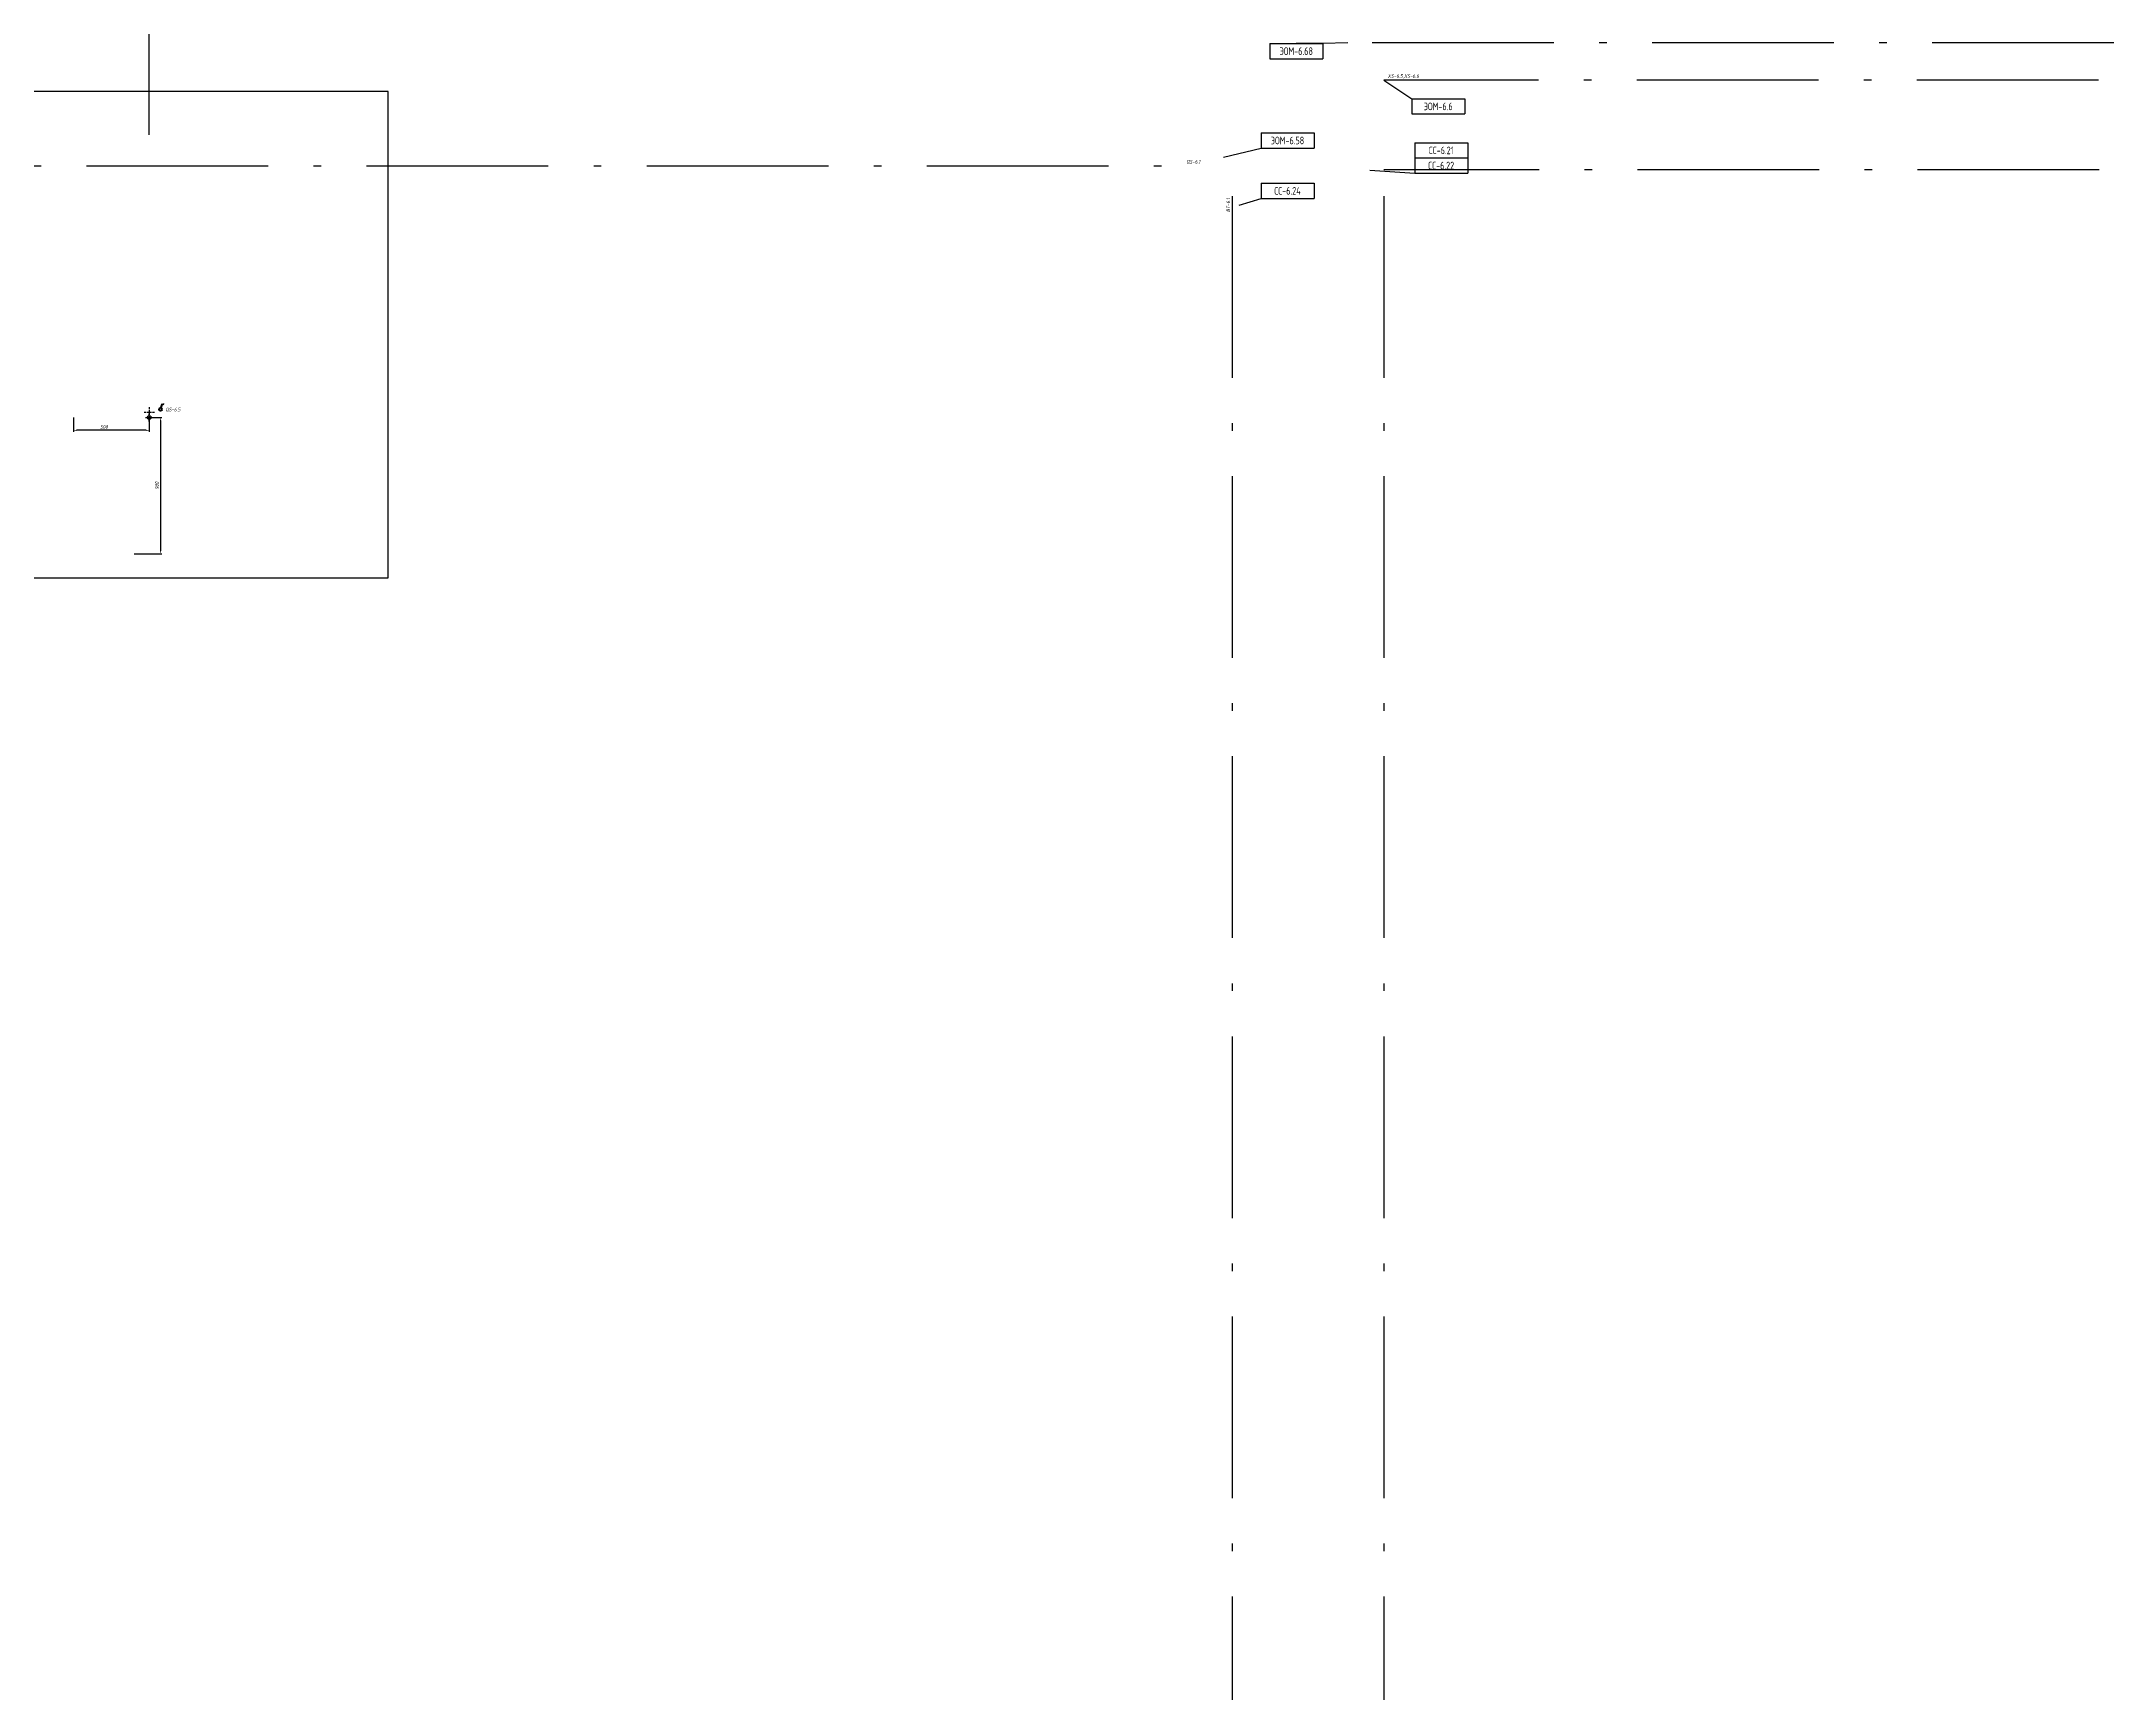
# Model space of a CAD drawing. Header units: millimetres. Extents: x -11832 to 36107, y -44400 to 39810.
# Drawn here: x -966 to 12676, y -2295 to 8612 of the extents above; entities that cross this region are included whole.
import ezdxf

# ---------------------------------------------------------------- set-up
doc = ezdxf.new("R2010")
doc.units = ezdxf.units.MM
doc.header["$PDMODE"] = 34
doc.header["$PDSIZE"] = 25
doc.linetypes.add('ACAD_ISO10W100', pattern=[18.5, 12, -3, 0.5, -3])
doc.layers.add('02 ЭОМ и СС', color=7, linetype='Continuous')
doc.layers.add('11 Привязка размеры', color=7, linetype='Continuous')
doc.layers.add('100 noprint', color=1, linetype='Continuous', plot=False)
doc.styles.add('GOST typeA', font='')
doc.styles.get("Standard").update_dxf_attribs({"font": ''})
doc.styles.add('ГОСТ-ISOCPEUR', font='isocpeui.ttf', dxfattribs={"width": 0.8})
doc.styles.get('GOST typeA').set_extended_font_data('GOST type A')
doc.styles.get('Standard').set_extended_font_data('Ubuntu')
doc.dimstyles.new('ISO-25', dxfattribs={"dimtxt": 2.5, "dimasz": 2.5, "dimexe": 1.25, "dimexo": 0.625, "dimtad": 1, "dimtxsty": 'Standard', "dimcen": 2.5, "dimadec": 0, "dimazin": 0, "dimtfac": 1, "dimtmove": 0, "dimatfit": 3, "dimfxl": 1, "dimarcsym": 0})

# ---------------------------------------------------------------- blocks, each defined once
blk = doc.blocks.new('кнопка 1')
at = {"color": 0, "lineweight": -2}
for p, q in [((0.3, 0.9), (1.4, 3.8)), ((1.4, 3.8), (2.3, 3.4))]:
    blk.add_line(p, q, dxfattribs=at)
blk.add_circle((0, 0), 1, dxfattribs=at)
blk = doc.blocks.new('*D40')
at = {"layer": '11 Привязка размеры', "color": 0, "lineweight": -2, "transparency": 16777216}
for p, q in [((-253, 6127), (-170, 6127)), ((-180, 6107), (-180, 5247)), ((-353, 5227), (-170, 5227))]:
    blk.add_line(p, q, dxfattribs=at)
at = {"layer": '11 Привязка размеры', "color": 0, "transparency": 16777216}
for points in [[(-176, 6107), (-183, 6107), (-180, 6127)], [(-183, 5247), (-176, 5247), (-180, 5227)]]:
    blk.add_solid(points, dxfattribs=at)
at = {"layer": 'Defpoints', "color": 0, "transparency": 16777216}
for p in [(-253, 6127), (-353, 5227), (-180, 5227)]:
    blk.add_point(p, dxfattribs=at)
at = {"layer": '11 Привязка размеры', "color": 0, "transparency": 16777216, "insert": (-202, 5677), "char_height": 25, "attachment_point": 5, "rotation": 90, "style": 'ГОСТ-ISOCPEUR'}
blk.add_mtext('900', dxfattribs=at)
blk = doc.blocks.new('*D41')
at = {"layer": '11 Привязка размеры', "color": 0, "lineweight": -2, "transparency": 16777216}
for p, q in [((-753, 6127), (-753, 6033)), ((-273, 6043), (-733, 6043)), ((-253, 6127), (-253, 6033))]:
    blk.add_line(p, q, dxfattribs=at)
at = {"layer": '11 Привязка размеры', "color": 0, "transparency": 16777216}
for points in [[(-733, 6046), (-733, 6039), (-753, 6043)], [(-273, 6039), (-273, 6046), (-253, 6043)]]:
    blk.add_solid(points, dxfattribs=at)
at = {"layer": 'Defpoints', "color": 0, "transparency": 16777216}
for p in [(-753, 6127), (-753, 6043), (-253, 6127)]:
    blk.add_point(p, dxfattribs=at)
at = {"layer": '11 Привязка размеры', "color": 0, "transparency": 16777216, "insert": (-553, 6065), "char_height": 25, "attachment_point": 5, "style": 'ГОСТ-ISOCPEUR'}
blk.add_mtext('500', dxfattribs=at)
blk = doc.blocks.new('*T75')
at = {"layer": '02 ЭОМ и СС', "color": 0, "lineweight": -2}
for p, q in [((0, 0), (350, 0)), ((0, 0), (0, -100)), ((350, 0), (350, -100)), ((0, -100), (350, -100))]:
    blk.add_line(p, q, dxfattribs=at)
at = {"layer": '02 ЭОМ и СС', "color": 0, "lineweight": -2, "insert": (175, -50), "char_height": 50, "width": 330, "attachment_point": 5, "style": 'GOST typeA'}
blk.add_mtext('{\\W0.8;ЭОМ-6.6}', dxfattribs=at)
blk = doc.blocks.new('*T79')
at = {"layer": '02 ЭОМ и СС', "color": 0, "lineweight": -2}
for p, q in [((0, 0), (350, 0)), ((0, 0), (0, -100)), ((350, 0), (350, -100)), ((0, -100), (350, -100))]:
    blk.add_line(p, q, dxfattribs=at)
at = {"layer": '02 ЭОМ и СС', "color": 0, "lineweight": -2, "insert": (175, -50), "char_height": 50, "width": 330, "attachment_point": 5, "style": 'GOST typeA'}
blk.add_mtext('{\\W0.8;ЭОМ-6.58}', dxfattribs=at)
blk = doc.blocks.new('*T84')
at = {"layer": '02 ЭОМ и СС', "color": 0, "lineweight": -2}
for p, q in [((0, 0), (350, 0)), ((0, 0), (0, -100)), ((350, 0), (350, -100)), ((0, -100), (350, -100))]:
    blk.add_line(p, q, dxfattribs=at)
at = {"layer": '02 ЭОМ и СС', "color": 0, "lineweight": -2, "insert": (175, -50), "char_height": 50, "width": 330, "attachment_point": 5, "style": 'GOST typeA'}
blk.add_mtext('{\\W0.8;ЭОМ-6.68}', dxfattribs=at)
blk = doc.blocks.new('*T88')
at = {"layer": '02 ЭОМ и СС', "color": 0, "lineweight": -2}
for p, q in [((0, 0), (350, 0)), ((0, 0), (0, -100)), ((350, 0), (350, -100)), ((0, -100), (350, -100))]:
    blk.add_line(p, q, dxfattribs=at)
at = {"layer": '02 ЭОМ и СС', "color": 0, "lineweight": -2, "insert": (175, -50), "char_height": 50, "width": 330, "attachment_point": 5, "style": 'GOST typeA'}
blk.add_mtext('{\\W0.8;СС-6.24}', dxfattribs=at)
blk = doc.blocks.new('*T89')
at = {"layer": '02 ЭОМ и СС', "color": 0, "lineweight": -2}
for p, q in [((0, 0), (350, 0)), ((0, 0), (0, -200)), ((350, 0), (350, -200)), ((0, -100), (350, -100)), ((0, -200), (350, -200))]:
    blk.add_line(p, q, dxfattribs=at)
at = {"layer": '02 ЭОМ и СС', "color": 0, "lineweight": -2, "char_height": 50, "width": 330, "attachment_point": 5, "style": 'GOST typeA'}
for s, insert in [('{\\W0.8;СС-6.22}', (175, -150)), ('{\\W0.8;СС-6.21}', (175, -50))]:
    blk.add_mtext(s, dxfattribs=dict(at, insert=insert))

msp = doc.modelspace()

# ---------------------------------------------------------------- linework, layer by layer
at = {"layer": '100 noprint', "color": 1, "linetype": 'ACAD_ISO10W100', "lineweight": -2, "ltscale": 100, "flags": 128}
for points in [[(-252.8, 7994.1), (-252.8, 11880.1), (12531.2, 11880.1)], [(19080.1, 3858.7), (19080.1, 8602), (7798.4, 8602)], [(19326.8, 3960.3), (19326.8, 8355.2), (7901.2, 8355.2)], [(-6542.8, 4415.6), (-6542.8, 7790.1), (6711.2, 7790.1)], [(19918.9, 3955.8), (19918.9, 7763.1), (7901.2, 7763.1)]]:
    msp.add_lwpolyline(points, dxfattribs=at)
at = {"layer": '100 noprint', "color": 1, "lineweight": -2}
msp.add_lwpolyline([(-2030.3, 8279.9), (-2030.3, 5068.2), (1325.8, 5068.2), (1325.8, 8279.9)], close=True, dxfattribs=at)
at = {"layer": '100 noprint', "color": 1, "linetype": 'ACAD_ISO10W100', "lineweight": -2, "ltscale": 100}
for points in [[(7901.2, 7590.1), (7901.2, -9973.3, -1), (-7912.2, -9973.3)], [(6900.4, 7590.1), (6900.4, -9973.3, -1), (-6911.5, -9973.3)]]:
    msp.add_lwpolyline(points, format="xyb", dxfattribs=at)
at = {"layer": '11 Привязка размеры', "linetype": 'ACAD_ISO10W100'}
for p, q in [((-218.8, 6161.1), (-286.8, 6161.1)), ((-218.8, 6161.1), (-286.8, 6161.1)), ((-252.8, 6195.1), (-252.8, 6127.1)), ((-252.8, 6195.1), (-252.8, 6127.1))]:
    msp.add_line(p, q, dxfattribs=at)
at = {"layer": '11 Привязка размеры', "lineweight": -2}
msp.add_point((-252.8, 6127.1), dxfattribs=at)
msp.add_point((-252.8, 6127.1), dxfattribs=at)

# ---------------------------------------------------------------- block references
for name, p in [('*T84', (7147.7, 8597.1)), ('*T75', (8085.4, 8232.1)), ('*T79', (7089.9, 8007)), ('*T89', (8105, 7941.7)), ('*T88', (7089.9, 7674.2))]:
    msp.add_blockref(name, p)
at = {"layer": '02 ЭОМ и СС', "color": 3, "lineweight": 40, "xscale": 10, "yscale": 10, "zscale": 10}
msp.add_blockref('кнопка 1', (-179.3, 6180.6), dxfattribs=at)

# ---------------------------------------------------------------- texts
at = {"layer": '02 ЭОМ и СС', "linetype": 'Continuous', "style": 'ГОСТ-ISOCPEUR', "width": 0.8}
for s, p in [('XS-6.5,XS-6.6', (7926.4, 8370.2)), ('QS-6.1', (6595.8, 7804.2)), ('QS-6.5', (-146.2, 6167.5))]:
    msp.add_text(s, height=25, dxfattribs=at).set_placement(p)
msp.add_text('BT-6.1', height=25, rotation=90, dxfattribs=at).set_placement((6885.6, 7483.8))

# ---------------------------------------------------------------- dimensions: what is measured, and where the dimension line sits
at = {"layer": '11 Привязка размеры'}
dim = msp.add_linear_dim(base=(-752.8, 6042.6), p1=(-252.8, 6127.1), p2=(-752.8, 6127.1), dimstyle='ISO-25', override={"dimtxt": 25, "dimasz": 20, "dimexe": 10, "dimexo": 0, "dimgap": 10, "dimdec": 0, "dimlfac": 1, "dimtxsty": 'ГОСТ-ISOCPEUR'}, dxfattribs=at)
dim.commit()
dim.dimension.update_dxf_attribs({"geometry": '*D41', "text_midpoint": (-552.8, 6042.6), "dimtype": 160})
dim = msp.add_linear_dim(base=(-179.8, 5227.1), p1=(-252.8, 6127.1), p2=(-352.8, 5227.1), angle=90, dimstyle='ISO-25', override={"dimtxt": 25, "dimasz": 20, "dimexe": 10, "dimexo": 0, "dimgap": 10, "dimdec": 0, "dimlfac": 1, "dimtxsty": 'ГОСТ-ISOCPEUR'}, dxfattribs=at)
dim.commit()
dim.dimension.update_dxf_attribs({"geometry": '*D40', "text_midpoint": (-202.3, 5677.1)})

# ---------------------------------------------------------------- leaders
at = {"layer": '02 ЭОМ и СС', "lineweight": -2, "has_arrowhead": 0}
for points in [[(7663.7, 8602), (7497.7, 8597.1), (7322.7, 8597.1)], [(7901.2, 8355.2), (8085.4, 8232.1), (8260.4, 8232.1)], [(6841.2, 7846.1), (7089.9, 7907), (7264.9, 7907)], [(7808.7, 7760.1), (8105, 7741.7), (8280, 7741.7)], [(6945.1, 7529.6), (7089.9, 7574.2), (7264.9, 7574.2)]]:
    msp.add_leader(points, dimstyle='ISO-25', override={"dimasz": 50, "dimgap": 1, "dimtad": 0, "dimldrblk": 'ArchTick'}, dxfattribs=at)

doc.saveas('drawing.dxf')
